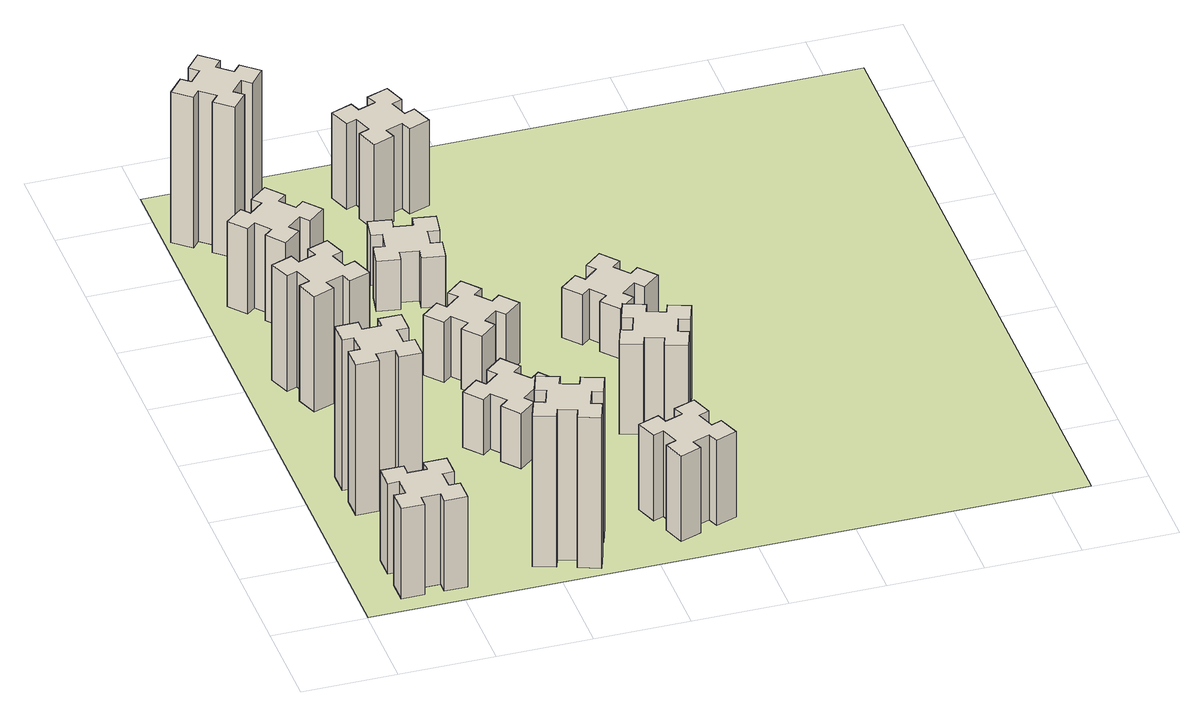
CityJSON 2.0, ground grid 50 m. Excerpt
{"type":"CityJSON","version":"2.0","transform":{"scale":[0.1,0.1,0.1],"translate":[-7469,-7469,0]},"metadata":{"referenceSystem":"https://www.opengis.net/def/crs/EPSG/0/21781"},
"CityObjects":{
"building1":{"type":"Building","attributes":{"class":"1000","function":"1000","usage":"1000","yearOfConstruction":2016,"roofType":"1000","measuredHeight":54,"storeysAboveGround":30,"storeysBelowGround":0},"geometry":[{"type":"Solid","lod":"1","boundaries":[[[[0,1,2,3,4,5,6,7,8,9,10,11,12,13,14,15,16,17,18,19]],[[17,16,20,21]],[[16,15,22,20]],[[15,14,23,22]],[[14,13,24,23]],[[13,12,25,24]],[[12,11,26,25]],[[11,10,27,26]],[[10,9,28,27]],[[9,8,29,28]],[[8,7,30,29]],[[7,6,31,30]],[[6,5,32,31]],[[5,4,33,32]],[[4,3,34,33]],[[3,2,35,34]],[[2,1,36,35]],[[1,0,37,36]],[[0,19,38,37]],[[19,18,39,38]],[[18,17,21,39]],[[24,25,26,27,28,29,30,31,32,33,34,35,36,37,38,39,21,20,22,23]]]]}]},
"building2":{"type":"Building","attributes":{"class":"1000","function":"1000","usage":"1000","yearOfConstruction":2016,"roofType":"1000","measuredHeight":90,"storeysAboveGround":30,"storeysBelowGround":0},"geometry":[{"type":"Solid","lod":"1","boundaries":[[[[40,41,42,43,44,45,46,47,48,49,50,51,52,53,54,55,56,57,58,59]],[[57,56,60,61]],[[56,55,62,60]],[[55,54,63,62]],[[54,53,64,63]],[[53,52,65,64]],[[52,51,66,65]],[[51,50,67,66]],[[50,49,68,67]],[[49,48,69,68]],[[48,47,70,69]],[[47,46,71,70]],[[46,45,72,71]],[[45,44,73,72]],[[44,43,74,73]],[[43,42,75,74]],[[42,41,76,75]],[[41,40,77,76]],[[40,59,78,77]],[[59,58,79,78]],[[58,57,61,79]],[[64,65,66,67,68,69,70,71,72,73,74,75,76,77,78,79,61,60,62,63]]]]}]},
"building3":{"type":"Building","attributes":{"class":"1000","function":"1000","usage":"1000","yearOfConstruction":2016,"roofType":"1000","measuredHeight":69,"storeysAboveGround":30,"storeysBelowGround":0},"geometry":[{"type":"Solid","lod":"1","boundaries":[[[[80,81,82,83,84,85,86,87,88,89,90,91,92,93,94,95,96,97,98,99]],[[97,96,100,101]],[[96,95,102,100]],[[95,94,103,102]],[[94,93,104,103]],[[93,92,105,104]],[[92,91,106,105]],[[91,90,107,106]],[[90,89,108,107]],[[89,88,109,108]],[[88,87,110,109]],[[87,86,111,110]],[[86,85,112,111]],[[85,84,113,112]],[[84,83,114,113]],[[83,82,115,114]],[[82,81,116,115]],[[81,80,117,116]],[[80,99,118,117]],[[99,98,119,118]],[[98,97,101,119]],[[104,105,106,107,108,109,110,111,112,113,114,115,116,117,118,119,101,100,102,103]]]]}]},
"building4":{"type":"Building","attributes":{"class":"1000","function":"1000","usage":"1000","yearOfConstruction":2016,"roofType":"1000","measuredHeight":51,"storeysAboveGround":30,"storeysBelowGround":0},"geometry":[{"type":"Solid","lod":"1","boundaries":[[[[120,121,122,123,124,125,126,127,128,129,130,131,132,133,134,135,136,137,138,139]],[[137,136,140,141]],[[136,135,142,140]],[[135,134,143,142]],[[134,133,144,143]],[[133,132,145,144]],[[132,131,146,145]],[[131,130,147,146]],[[130,129,148,147]],[[129,128,149,148]],[[128,127,150,149]],[[127,126,151,150]],[[126,125,152,151]],[[125,124,153,152]],[[124,123,154,153]],[[123,122,155,154]],[[122,121,156,155]],[[121,120,157,156]],[[120,139,158,157]],[[139,138,159,158]],[[138,137,141,159]],[[144,145,146,147,148,149,150,151,152,153,154,155,156,157,158,159,141,140,142,143]]]]}]},
"building5":{"type":"Building","attributes":{"class":"1000","function":"1000","usage":"1000","yearOfConstruction":2016,"roofType":"1000","measuredHeight":90,"storeysAboveGround":30,"storeysBelowGround":0},"geometry":[{"type":"Solid","lod":"1","boundaries":[[[[160,161,162,163,164,165,166,167,168,169,170,171,172,173,174,175,176,177,178,179]],[[177,176,180,181]],[[176,175,182,180]],[[175,174,183,182]],[[174,173,184,183]],[[173,172,185,184]],[[172,171,186,185]],[[171,170,187,186]],[[170,169,188,187]],[[169,168,189,188]],[[168,167,190,189]],[[167,166,191,190]],[[166,165,192,191]],[[165,164,193,192]],[[164,163,194,193]],[[163,162,195,194]],[[162,161,196,195]],[[161,160,197,196]],[[160,179,198,197]],[[179,178,199,198]],[[178,177,181,199]],[[184,185,186,187,188,189,190,191,192,193,194,195,196,197,198,199,181,180,182,183]]]]}]},
"building6":{"type":"Building","attributes":{"class":"1000","function":"1000","usage":"1000","yearOfConstruction":2016,"roofType":"1000","measuredHeight":90,"storeysAboveGround":30,"storeysBelowGround":0},"geometry":[{"type":"Solid","lod":"1","boundaries":[[[[200,201,202,203,204,205,206,207,208,209,210,211,212,213,214,215,216,217,218,219]],[[217,216,220,221]],[[216,215,222,220]],[[215,214,223,222]],[[214,213,224,223]],[[213,212,225,224]],[[212,211,226,225]],[[211,210,227,226]],[[210,209,228,227]],[[209,208,229,228]],[[208,207,230,229]],[[207,206,231,230]],[[206,205,232,231]],[[205,204,233,232]],[[204,203,234,233]],[[203,202,235,234]],[[202,201,236,235]],[[201,200,237,236]],[[200,219,238,237]],[[219,218,239,238]],[[218,217,221,239]],[[224,225,226,227,228,229,230,231,232,233,234,235,236,237,238,239,221,220,222,223]]]]}]},
"building7":{"type":"Building","attributes":{"class":"1000","function":"1000","usage":"1000","yearOfConstruction":2016,"roofType":"1000","measuredHeight":33,"storeysAboveGround":30,"storeysBelowGround":0},"geometry":[{"type":"Solid","lod":"1","boundaries":[[[[240,241,242,243,244,245,246,247,248,249,250,251,252,253,254,255,256,257,258,259]],[[257,256,260,261]],[[256,255,262,260]],[[255,254,263,262]],[[254,253,264,263]],[[253,252,265,264]],[[252,251,266,265]],[[251,250,267,266]],[[250,249,268,267]],[[249,248,269,268]],[[248,247,270,269]],[[247,246,271,270]],[[246,245,272,271]],[[245,244,273,272]],[[244,243,274,273]],[[243,242,275,274]],[[242,241,276,275]],[[241,240,277,276]],[[240,259,278,277]],[[259,258,279,278]],[[258,257,261,279]],[[264,265,266,267,268,269,270,271,272,273,274,275,276,277,278,279,261,260,262,263]]]]}]},
"building8":{"type":"Building","attributes":{"class":"1000","function":"1000","usage":"1000","yearOfConstruction":2016,"roofType":"1000","measuredHeight":36,"storeysAboveGround":30,"storeysBelowGround":0},"geometry":[{"type":"Solid","lod":"1","boundaries":[[[[280,281,282,283,284,285,286,287,288,289,290,291,292,293,294,295,296,297,298,299]],[[297,296,300,301]],[[296,295,302,300]],[[295,294,303,302]],[[294,293,304,303]],[[293,292,305,304]],[[292,291,306,305]],[[291,290,307,306]],[[290,289,308,307]],[[289,288,309,308]],[[288,287,310,309]],[[287,286,311,310]],[[286,285,312,311]],[[285,284,313,312]],[[284,283,314,313]],[[283,282,315,314]],[[282,281,316,315]],[[281,280,317,316]],[[280,299,318,317]],[[299,298,319,318]],[[298,297,301,319]],[[304,305,306,307,308,309,310,311,312,313,314,315,316,317,318,319,301,300,302,303]]]]}]},
"building9":{"type":"Building","attributes":{"class":"1000","function":"1000","usage":"1000","yearOfConstruction":2016,"roofType":"1000","measuredHeight":30,"storeysAboveGround":30,"storeysBelowGround":0},"geometry":[{"type":"Solid","lod":"1","boundaries":[[[[320,321,322,323,324,325,326,327,328,329,330,331,332,333,334,335,336,337,338,339]],[[337,336,340,341]],[[336,335,342,340]],[[335,334,343,342]],[[334,333,344,343]],[[333,332,345,344]],[[332,331,346,345]],[[331,330,347,346]],[[330,329,348,347]],[[329,328,349,348]],[[328,327,350,349]],[[327,326,351,350]],[[326,325,352,351]],[[325,324,353,352]],[[324,323,354,353]],[[323,322,355,354]],[[322,321,356,355]],[[321,320,357,356]],[[320,339,358,357]],[[339,338,359,358]],[[338,337,341,359]],[[344,345,346,347,348,349,350,351,352,353,354,355,356,357,358,359,341,340,342,343]]]]}]},
"building10":{"type":"Building","attributes":{"class":"1000","function":"1000","usage":"1000","yearOfConstruction":2016,"roofType":"1000","measuredHeight":51,"storeysAboveGround":30,"storeysBelowGround":0},"geometry":[{"type":"Solid","lod":"1","boundaries":[[[[360,361,362,363,364,365,366,367,368,369,370,371,372,373,374,375,376,377,378,379]],[[377,376,380,381]],[[376,375,382,380]],[[375,374,383,382]],[[374,373,384,383]],[[373,372,385,384]],[[372,371,386,385]],[[371,370,387,386]],[[370,369,388,387]],[[369,368,389,388]],[[368,367,390,389]],[[367,366,391,390]],[[366,365,392,391]],[[365,364,393,392]],[[364,363,394,393]],[[363,362,395,394]],[[362,361,396,395]],[[361,360,397,396]],[[360,379,398,397]],[[379,378,399,398]],[[378,377,381,399]],[[384,385,386,387,388,389,390,391,392,393,394,395,396,397,398,399,381,380,382,383]]]]}]},
"building11":{"type":"Building","attributes":{"class":"1000","function":"1000","usage":"1000","yearOfConstruction":2016,"roofType":"1000","measuredHeight":51,"storeysAboveGround":30,"storeysBelowGround":0},"geometry":[{"type":"Solid","lod":"1","boundaries":[[[[400,401,402,403,404,405,406,407,408,409,410,411,412,413,414,415,416,417,418,419]],[[417,416,420,421]],[[416,415,422,420]],[[415,414,423,422]],[[414,413,424,423]],[[413,412,425,424]],[[412,411,426,425]],[[411,410,427,426]],[[410,409,428,427]],[[409,408,429,428]],[[408,407,430,429]],[[407,406,431,430]],[[406,405,432,431]],[[405,404,433,432]],[[404,403,434,433]],[[403,402,435,434]],[[402,401,436,435]],[[401,400,437,436]],[[400,419,438,437]],[[419,418,439,438]],[[418,417,421,439]],[[424,425,426,427,428,429,430,431,432,433,434,435,436,437,438,439,421,420,422,423]]]]}]},
"building12":{"type":"Building","attributes":{"class":"1000","function":"1000","usage":"1000","yearOfConstruction":2016,"roofType":"1000","measuredHeight":54,"storeysAboveGround":30,"storeysBelowGround":0},"geometry":[{"type":"Solid","lod":"1","boundaries":[[[[440,441,442,443,444,445,446,447,448,449,450,451,452,453,454,455,456,457,458,459]],[[457,456,460,461]],[[456,455,462,460]],[[455,454,463,462]],[[454,453,464,463]],[[453,452,465,464]],[[452,451,466,465]],[[451,450,467,466]],[[450,449,468,467]],[[449,448,469,468]],[[448,447,470,469]],[[447,446,471,470]],[[446,445,472,471]],[[445,444,473,472]],[[444,443,474,473]],[[443,442,475,474]],[[442,441,476,475]],[[441,440,477,476]],[[440,459,478,477]],[[459,458,479,478]],[[458,457,461,479]],[[464,465,466,467,468,469,470,471,472,473,474,475,476,477,478,479,461,460,462,463]]]]}]},
"building13":{"type":"Building","attributes":{"class":"1000","function":"1000","usage":"1000","yearOfConstruction":2016,"roofType":"1000","measuredHeight":30,"storeysAboveGround":30,"storeysBelowGround":0},"geometry":[{"type":"Solid","lod":"1","boundaries":[[[[480,481,482,483,484,485,486,487,488,489,490,491,492,493,494,495,496,497,498,499]],[[497,496,500,501]],[[496,495,502,500]],[[495,494,503,502]],[[494,493,504,503]],[[493,492,505,504]],[[492,491,506,505]],[[491,490,507,506]],[[490,489,508,507]],[[489,488,509,508]],[[488,487,510,509]],[[487,486,511,510]],[[486,485,512,511]],[[485,484,513,512]],[[484,483,514,513]],[[483,482,515,514]],[[482,481,516,515]],[[481,480,517,516]],[[480,499,518,517]],[[499,498,519,518]],[[498,497,501,519]],[[504,505,506,507,508,509,510,511,512,513,514,515,516,517,518,519,501,500,502,503]]]]}]},
"landuse1":{"type":"LandUse","attributes":{"name":"plot1","function":"1010"},"geometry":[{"type":"MultiSurface","lod":"1","boundaries":[[[520,521,522,523]]]}]}
},
"vertices":[
[265,325,0],[265,225,0],[205,225,0],[205,105,0],[325,105,0],[325,165,0],[425,165,0],[425,105,0],[545,105,0],[545,225,0],[485,225,0],[485,325,0],[545,325,0],[545,445,0],[425,445,0],[425,385,0],[325,385,0],[325,445,0],[205,445,0],[205,325,0],[325,385,540],[325,445,540],[425,385,540],[425,445,540],[545,445,540],[545,325,540],[485,325,540],[485,225,540],[545,225,540],[545,105,540],[425,105,540],[425,165,540],[325,165,540],[325,105,540],[205,105,540],[205,225,540],[265,225,540],[265,325,540],[205,325,540],[205,445,540],
[265,1065,0],[265,965,0],[205,965,0],[205,845,0],[325,845,0],[325,905,0],[425,905,0],[425,845,0],[545,845,0],[545,965,0],[485,965,0],[485,1065,0],[545,1065,0],[545,1185,0],[425,1185,0],[425,1125,0],[325,1125,0],[325,1185,0],[205,1185,0],[205,1065,0],[325,1125,900],[325,1185,900],[425,1125,900],[425,1185,900],[545,1185,900],[545,1065,900],[485,1065,900],[485,965,900],[545,965,900],[545,845,900],[425,845,900],[425,905,900],[325,905,900],[325,845,900],[205,845,900],[205,965,900],[265,965,900],[265,1065,900],[205,1065,900],[205,1185,900],
[366,1835,0],[460,1869,0],[480,1813,0],[593,1854,0],[552,1967,0],[496,1946,0],[462,2040,0],[518,2060,0],[477,2173,0],[364,2132,0],[385,2076,0],[291,2042,0],[270,2098,0],[157,2057,0],[199,1944,0],[255,1965,0],[289,1871,0],[233,1850,0],[274,1737,0],[387,1779,0],[289,1871,690],[233,1850,690],[255,1965,690],[199,1944,690],[157,2057,690],[270,2098,690],[291,2042,690],[385,2076,690],[364,2132,690],[477,2173,690],[518,2060,690],[462,2040,690],[496,1946,690],[552,1967,690],[593,1854,690],[480,1813,690],[460,1869,690],[366,1835,690],[387,1779,690],[274,1737,690],
[343,2812,0],[266,2747,0],[228,2793,0],[136,2716,0],[213,2624,0],[259,2663,0],[323,2586,0],[277,2548,0],[354,2456,0],[446,2533,0],[408,2579,0],[484,2643,0],[523,2597,0],[615,2674,0],[538,2766,0],[492,2728,0],[427,2804,0],[473,2843,0],[396,2935,0],[304,2858,0],[427,2804,510],[473,2843,510],[492,2728,510],[538,2766,510],[615,2674,510],[523,2597,510],[484,2643,510],[408,2579,510],[446,2533,510],[354,2456,510],[277,2548,510],[323,2586,510],[259,2663,510],[213,2624,510],[136,2716,510],[228,2793,510],[266,2747,510],[343,2812,510],[304,2858,510],[396,2935,510],
[1029,360,0],[995,266,0],[939,287,0],[897,174,0],[1010,133,0],[1031,189,0],[1125,155,0],[1104,99,0],[1217,57,0],[1258,170,0],[1202,191,0],[1236,285,0],[1292,264,0],[1333,377,0],[1220,418,0],[1200,362,0],[1106,396,0],[1127,452,0],[1014,493,0],[973,380,0],[1106,396,900],[1127,452,900],[1200,362,900],[1220,418,900],[1333,377,900],[1292,264,900],[1236,285,900],[1202,191,900],[1258,170,900],[1217,57,900],[1104,99,900],[1125,155,900],[1031,189,900],[1010,133,900],[897,174,900],[939,287,900],[995,266,900],[1029,360,900],[973,380,900],[1014,493,900],
[384,3387,0],[308,3452,0],[346,3498,0],[254,3575,0],[177,3483,0],[223,3444,0],[159,3368,0],[113,3406,0],[36,3314,0],[128,3237,0],[166,3283,0],[243,3219,0],[204,3173,0],[296,3096,0],[373,3188,0],[327,3226,0],[392,3303,0],[438,3264,0],[515,3356,0],[423,3433,0],[392,3303,900],[438,3264,900],[327,3226,900],[373,3188,900],[296,3096,900],[204,3173,900],[243,3219,900],[166,3283,900],[128,3237,900],[36,3314,900],[113,3406,900],[159,3368,900],[223,3444,900],[177,3483,900],[254,3575,900],[346,3498,900],[308,3452,900],[384,3387,900],[423,3433,900],[515,3356,900],
[1083,1332,0],[1006,1267,0],[968,1313,0],[876,1236,0],[953,1144,0],[999,1183,0],[1063,1106,0],[1017,1068,0],[1094,976,0],[1186,1053,0],[1148,1099,0],[1224,1163,0],[1263,1117,0],[1355,1194,0],[1278,1286,0],[1232,1248,0],[1167,1324,0],[1213,1363,0],[1136,1455,0],[1044,1378,0],[1167,1324,330],[1213,1363,330],[1232,1248,330],[1278,1286,330],[1355,1194,330],[1263,1117,330],[1224,1163,330],[1148,1099,330],[1186,1053,330],[1094,976,330],[1017,1068,330],[1063,1106,330],[999,1183,330],[953,1144,330],[876,1236,330],[968,1313,330],[1006,1267,330],[1083,1332,330],[1044,1378,330],[1136,1455,330],
[1083,1972,0],[1006,1907,0],[968,1953,0],[876,1876,0],[953,1784,0],[999,1823,0],[1063,1746,0],[1017,1708,0],[1094,1616,0],[1186,1693,0],[1148,1739,0],[1224,1803,0],[1263,1757,0],[1355,1834,0],[1278,1926,0],[1232,1888,0],[1167,1964,0],[1213,2003,0],[1136,2095,0],[1044,2018,0],[1167,1964,360],[1213,2003,360],[1232,1888,360],[1278,1926,360],[1355,1834,360],[1263,1757,360],[1224,1803,360],[1148,1739,360],[1186,1693,360],[1094,1616,360],[1017,1708,360],[1063,1746,360],[999,1823,360],[953,1784,360],[876,1876,360],[968,1953,360],[1006,1907,360],[1083,1972,360],[1044,2018,360],[1136,2095,360],
[1115,2527,0],[1132,2625,0],[1191,2615,0],[1212,2733,0],[1094,2754,0],[1084,2695,0],[985,2712,0],[996,2771,0],[877,2792,0],[857,2674,0],[916,2664,0],[898,2565,0],[839,2576,0],[818,2457,0],[937,2437,0],[947,2496,0],[1045,2478,0],[1035,2419,0],[1153,2398,0],[1174,2517,0],[1045,2478,300],[1035,2419,300],[947,2496,300],[937,2437,300],[818,2457,300],[839,2576,300],[898,2565,300],[916,2664,300],[857,2674,300],[877,2792,300],[996,2771,300],[985,2712,300],[1084,2695,300],[1094,2754,300],[1212,2733,300],[1191,2615,300],[1132,2625,300],[1115,2527,300],[1174,2517,300],[1153,2398,300],
[1765,496,0],[1671,462,0],[1650,518,0],[1537,477,0],[1579,364,0],[1635,385,0],[1669,291,0],[1613,270,0],[1654,157,0],[1767,199,0],[1746,255,0],[1840,289,0],[1860,233,0],[1973,274,0],[1932,387,0],[1876,366,0],[1842,460,0],[1898,480,0],[1857,593,0],[1744,552,0],[1842,460,510],[1898,480,510],[1876,366,510],[1932,387,510],[1973,274,510],[1860,233,510],[1840,289,510],[1746,255,510],[1767,199,510],[1654,157,510],[1613,270,510],[1669,291,510],[1635,385,510],[1579,364,510],[1537,477,510],[1650,518,510],[1671,462,510],[1765,496,510],[1744,552,510],[1857,593,510],
[1125,3456,0],[1031,3422,0],[1010,3478,0],[897,3437,0],[939,3324,0],[995,3345,0],[1029,3251,0],[973,3230,0],[1014,3117,0],[1127,3159,0],[1106,3215,0],[1200,3249,0],[1220,3193,0],[1333,3234,0],[1292,3347,0],[1236,3326,0],[1202,3420,0],[1258,3440,0],[1217,3553,0],[1104,3512,0],[1202,3420,510],[1258,3440,510],[1236,3326,510],[1292,3347,510],[1333,3234,510],[1220,3193,510],[1200,3249,510],[1106,3215,510],[1127,3159,510],[1014,3117,510],[973,3230,510],[1029,3251,510],[995,3345,510],[939,3324,510],[897,3437,510],[1010,3478,510],[1031,3422,510],[1125,3456,510],[1104,3512,510],[1217,3553,510],
[1769,1300,0],[1735,1206,0],[1679,1227,0],[1637,1114,0],[1750,1073,0],[1771,1129,0],[1865,1095,0],[1844,1039,0],[1957,997,0],[1998,1110,0],[1942,1131,0],[1976,1225,0],[2032,1204,0],[2073,1317,0],[1960,1358,0],[1940,1302,0],[1846,1336,0],[1867,1392,0],[1754,1433,0],[1713,1320,0],[1846,1336,540],[1867,1392,540],[1940,1302,540],[1960,1358,540],[2073,1317,540],[2032,1204,540],[1976,1225,540],[1942,1131,540],[1998,1110,540],[1957,997,540],[1844,1039,540],[1865,1095,540],[1771,1129,540],[1750,1073,540],[1637,1114,540],[1679,1227,540],[1735,1206,540],[1769,1300,540],[1713,1320,540],[1754,1433,540],
[1972,1988,0],[1907,2064,0],[1953,2103,0],[1876,2195,0],[1784,2118,0],[1823,2072,0],[1746,2007,0],[1708,2053,0],[1616,1976,0],[1693,1884,0],[1739,1923,0],[1803,1846,0],[1757,1808,0],[1834,1716,0],[1926,1793,0],[1888,1839,0],[1964,1903,0],[2003,1857,0],[2095,1934,0],[2018,2026,0],[1964,1903,300],[2003,1857,300],[1888,1839,300],[1926,1793,300],[1834,1716,300],[1757,1808,300],[1803,1846,300],[1739,1923,300],[1693,1884,300],[1616,1976,300],[1708,2053,300],[1746,2007,300],[1823,2072,300],[1784,2118,300],[1876,2195,300],[1953,2103,300],[1907,2064,300],[1972,1988,300],[2018,2026,300],[2095,1934,300],
[5,3705,0],[3705,3705,0],[3705,5,0],[5,5,0]
]}
